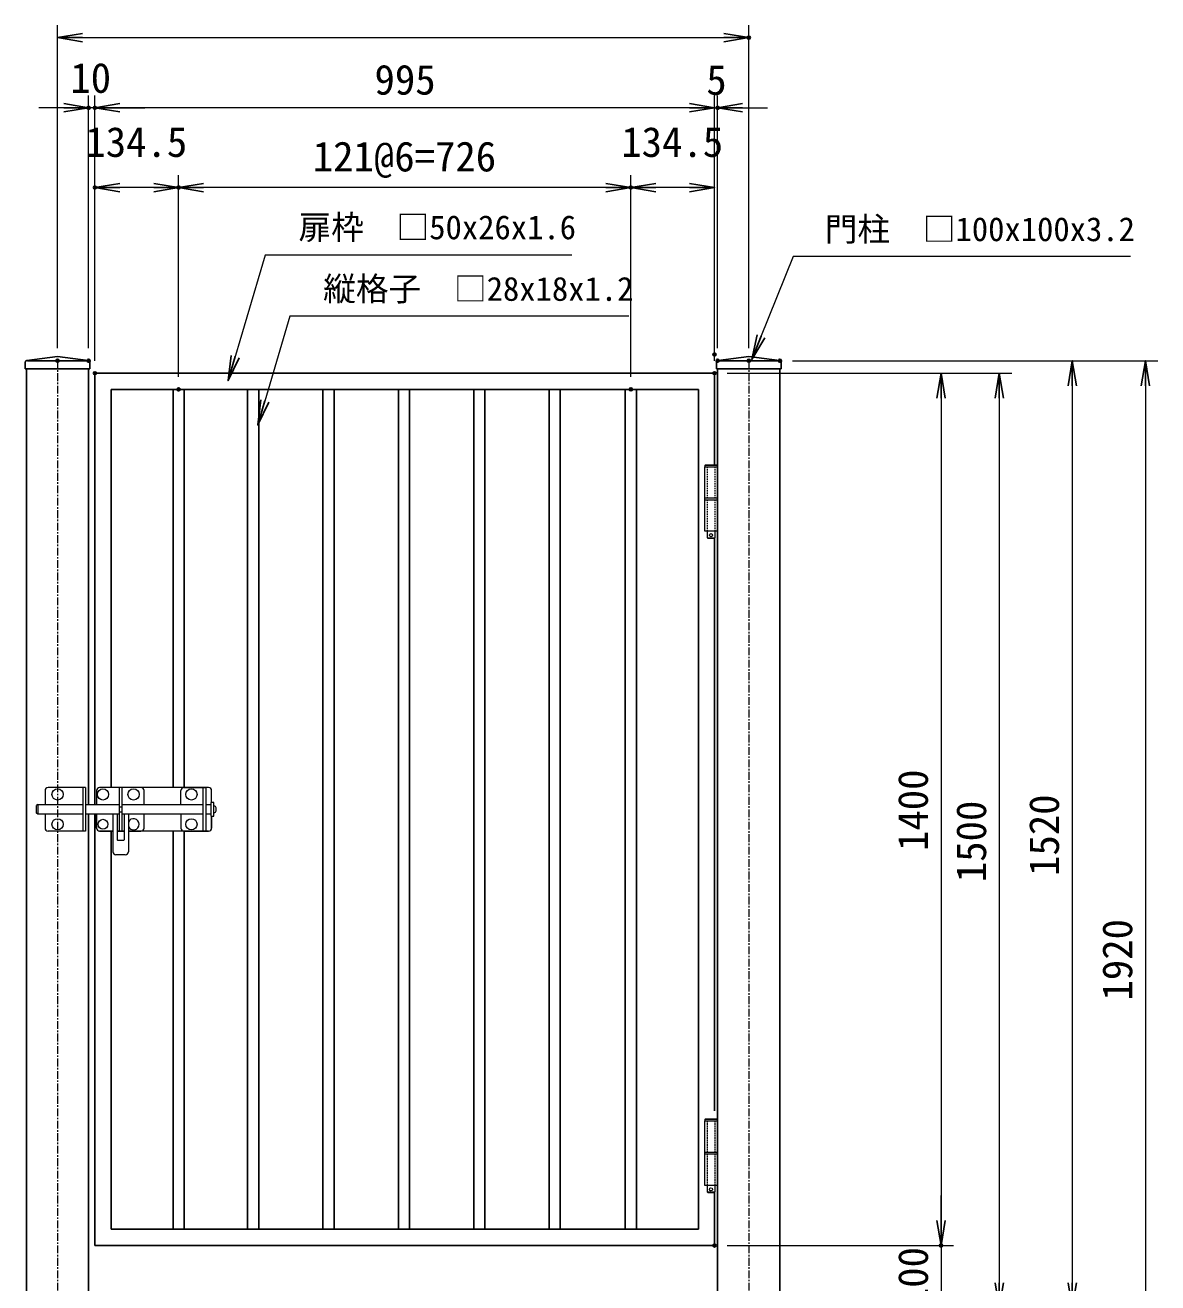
# Model space of a CAD drawing. Units: millimetres, scale not verified. Extents: x -4200 to 4200, y -2970 to 2970.
# Drawn here: x -2531 to -712, y -483 to 1536 of the extents above; entities that cross this region are included whole.
import ezdxf
from ezdxf.enums import TextEntityAlignment as Align

# ---------------------------------------------------------------- set-up
doc = ezdxf.new("R2010")
doc.units = ezdxf.units.MM
doc.header["$LTSCALE"] = 10
doc.header["$PDMODE"] = 32
doc.header["$PDSIZE"] = 5
doc.linetypes.add('USER1', pattern=[2, 1.25, -0.25, 0.25, -0.25])
doc.linetypes.add('USER3', pattern=[0.375, 0.25, -0.125])
for name, color, linetype, lineweight in [('0-2_D-STR1', 1, 'Continuous', 25), ('0-4_D-STR-DIM', 7, 'Continuous', 13), ('0-7_D-BMK', 2, 'USER1', 13), ('0-8_D-STR3', 3, 'Continuous', 13), ('0-B_D-STR-TXT', 7, 'Continuous', 13)]:
    doc.layers.add(name, color=color, linetype=linetype, lineweight=lineweight)
doc.layers.add('0-5_0', color=7, linetype='Continuous')
doc.layers.add('0-6_DEFPOINTS', color=7, linetype='Continuous')
doc.styles.add('ＭＳ ゴシック', font='')
doc.styles.get('ＭＳ ゴシック').set_extended_font_data('MS Gothic')

# ---------------------------------------------------------------- blocks, each defined once
blk = doc.blocks.new('_Open')
at = {"layer": '0-5_0'}
blk.add_line((-10, 1.667), (0, 0), dxfattribs=at)
blk.add_lwpolyline([(-10, -1.667), (0, 0), (-10, 0)], dxfattribs=at)

msp = doc.modelspace()

# ---------------------------------------------------------------- linework, layer by layer
at = {"layer": '0-2_D-STR1'}
for p, q in [((-2530.74, 994.62), (-2530.74, 984.42)), ((-2527.97, 997.79), (-2478.74, 1004.42)), ((-2526.74, 997.42), (-2430.74, 997.42)), ((-2478.74, 1004.42), (-2429.52, 997.79)), ((-2426.74, 994.62), (-2426.74, 984.42)), ((-1420.74, 994.62), (-1420.74, 984.42)), ((-1417.97, 997.79), (-1368.74, 1004.42)), ((-1416.74, 997.42), (-1320.74, 997.42)), ((-1368.74, 1004.42), (-1319.52, 997.79)), ((-1316.74, 994.62), (-1316.74, 984.42)), ((-2530.74, 984.42), (-2426.74, 984.42)), ((-2528.74, 984.42), (-2528.74, -922.58)), ((-2428.74, 984.42), (-2428.74, 285.42)), ((-2418.74, 977.42), (-1423.74, 977.42)), ((-2418.74, 977.42), (-2418.74, 285.42)), ((-1423.74, 977.42), (-1423.74, 830.42)), ((-1420.74, 984.42), (-1316.74, 984.42)), ((-1419.14, 984.42), (-1419.14, 984.42)), ((-1418.74, 984.42), (-1418.74, -922.58)), ((-1318.74, 984.42), (-1318.74, -922.58)), ((-1318.34, 984.42), (-1318.34, 984.42)), ((-2392.74, 951.42), (-1449.74, 951.42)), ((-2392.74, 951.42), (-2392.74, 312.42)), ((-2293.24, 951.42), (-2293.24, 312.42)), ((-2275.24, 951.42), (-2275.24, 312.42)), ((-2173.49, 951.42), (-2173.49, -396.58)), ((-2155.49, 951.42), (-2155.49, -396.58)), ((-2052.49, 951.42), (-2052.49, -396.58)), ((-2034.49, 951.42), (-2034.49, -396.58)), ((-1931.49, 951.42), (-1931.49, -396.58)), ((-1913.49, 951.42), (-1913.49, -396.58)), ((-1810.49, 951.42), (-1810.49, -396.58)), ((-1792.49, 951.42), (-1792.49, -396.58)), ((-1689.49, 951.42), (-1689.49, -396.58)), ((-1671.49, 951.42), (-1671.49, -396.58)), ((-1567.24, 951.42), (-1567.24, -396.58)), ((-1549.24, 951.42), (-1549.24, -396.58)), ((-1449.74, 951.42), (-1449.74, -396.58)), ((-1423.74, 713.42), (-1423.74, -206.58)), ((-2428.74, 269.42), (-2428.74, -922.58)), ((-2418.74, 269.42), (-2418.74, -422.58)), ((-2392.74, 242.42), (-2392.74, -396.58)), ((-2293.24, 242.42), (-2293.24, -396.58)), ((-2275.24, 242.42), (-2275.24, -396.58)), ((-1423.74, -336.58), (-1423.74, -422.58)), ((-2392.74, -396.58), (-1449.74, -396.58)), ((-2418.74, -422.58), (-1423.74, -422.58))]:
    msp.add_line(p, q, dxfattribs=at)
for centre, start, end in [((-2527.54, 994.62), 97.6668, 180), ((-2429.94, 994.62), 0, 82.3332), ((-1417.54, 994.62), 97.6668, 180), ((-1319.94, 994.62), 0, 82.3332)]:
    msp.add_arc(centre, 3.2, start, end, dxfattribs=at)
at = {"layer": '0-4_D-STR-DIM'}
for p, q in [((-2478.74, 1017.42), (-2478.74, 1536.1)), ((-1368.74, 1017.42), (-1368.74, 1536.1)), ((-2438.74, 1516.1), (-1408.74, 1516.1)), ((-2428.74, 1017.42), (-2428.74, 1423.42)), ((-2418.74, 997.42), (-2418.74, 1423.42)), ((-2418.74, 997.42), (-2418.74, 1423.42)), ((-1423.74, 1027.42), (-1423.74, 1423.42)), ((-1423.74, 997.42), (-1423.74, 1423.42)), ((-1418.74, 1017.42), (-1418.74, 1423.42)), ((-2468.74, 1403.42), (-2508.74, 1403.42)), ((-2418.74, 1403.42), (-2428.74, 1403.42)), ((-1463.74, 1403.42), (-2378.74, 1403.42)), ((-2378.74, 1403.42), (-2338.74, 1403.42)), ((-1463.74, 1403.42), (-1503.74, 1403.42)), ((-1423.74, 1403.42), (-1418.74, 1403.42)), ((-1378.74, 1403.42), (-1338.74, 1403.42)), ((-2418.74, 997.42), (-2418.74, 1295.44)), ((-2284.24, 971.42), (-2284.24, 1295.44)), ((-2284.24, 971.42), (-2284.24, 1295.44)), ((-1558.24, 971.42), (-1558.24, 1295.44)), ((-1558.24, 971.42), (-1558.24, 1295.44)), ((-1423.74, 997.42), (-1423.74, 1295.44)), ((-2324.24, 1275.44), (-2378.74, 1275.44)), ((-1598.24, 1275.44), (-2244.24, 1275.44)), ((-1463.74, 1275.44), (-1518.24, 1275.44)), ((-1298.74, 997.42), (-829.46, 997.42)), ((-1298.74, 997.42), (-711.9, 997.42)), ((-1403.74, 977.42), (-946.48, 977.42)), ((-1403.74, 977.42), (-1039.99, 977.42)), ((-849.46, 957.42), (-849.46, -482.58)), ((-731.9, 957.42), (-731.9, -882.58)), ((-1059.99, 937.42), (-1059.99, -382.58)), ((-966.48, 937.42), (-966.48, -482.58)), ((-1059.99, -382.58), (-1059.99, -342.58)), ((-1403.74, -422.58), (-1039.99, -422.58)), ((-1403.74, -422.58), (-1039.99, -422.58)), ((-1059.99, -422.58), (-1059.99, -522.58))]:
    msp.add_line(p, q, dxfattribs=at)
at = {"layer": '0-6_DEFPOINTS'}
for p in [(-1368.74, 1516.1), (-2428.74, 1403.42), (-2418.74, 1403.42), (-1418.74, 1403.42), (-2418.74, 1275.44), (-2284.24, 1275.44), (-1558.24, 1275.44), (-1423.74, 1007.42), (-2478.74, 997.42), (-2428.74, 997.42), (-1418.74, 997.42), (-1368.74, 997.42), (-1318.74, 997.42), (-2418.74, 977.42), (-2418.74, 977.42), (-1423.74, 977.42), (-1423.74, 977.42), (-1423.74, 977.42), (-2284.24, 951.42), (-1558.24, 951.42), (-1423.74, -422.58), (-1059.99, -422.58)]:
    msp.add_point(p, dxfattribs=at)
at = {"layer": '0-7_D-BMK'}
for p, q in [((-2478.74, 997.42), (-2478.74, -935.58)), ((-1368.74, 997.42), (-1368.74, -935.58))]:
    msp.add_line(p, q, dxfattribs=at)
at = {"layer": '0-8_D-STR3'}
for p, q in [((-1439.44, 829.42), (-1438.44, 830.42)), ((-1439.44, 829.42), (-1439.44, 827.42)), ((-1438.44, 830.42), (-1420.44, 830.42)), ((-1419.44, 829.42), (-1419.44, 827.42)), ((-1439.91, 827.42), (-1439.91, 724.42)), ((-1439.91, 827.42), (-1418.74, 827.42)), ((-1418.74, 827.42), (-1418.74, 724.42)), ((-1439.91, 777.42), (-1418.74, 777.42)), ((-1439.91, 774.42), (-1418.74, 774.42)), ((-1439.91, 724.42), (-1418.74, 724.42)), ((-1435.44, 724.42), (-1435.44, 713.42)), ((-1435.44, 713.42), (-1434.44, 712.42)), ((-1435.44, 713.42), (-1423.44, 713.42)), ((-1434.44, 712.42), (-1424.44, 712.42)), ((-1424.44, 712.42), (-1423.44, 713.42)), ((-1423.44, 724.42), (-1423.44, 713.42)), ((-2498.74, 307.42), (-2498.74, 285.42)), ((-2433.74, 312.42), (-2493.74, 312.42)), ((-2438.24, 312.42), (-2438.24, 242.42)), ((-2433.74, 312.42), (-2433.74, 242.42)), ((-2416.24, 307.42), (-2416.24, 285.42)), ((-2236.24, 312.42), (-2411.24, 312.42)), ((-2344.74, 312.42), (-2379.74, 312.42)), ((-2379.74, 312.42), (-2379.74, 242.42)), ((-2375.24, 312.42), (-2375.24, 242.42)), ((-2339.74, 285.42), (-2339.74, 307.42)), ((-2280.75, 285.42), (-2280.75, 307.42)), ((-2275.75, 312.42), (-2240.75, 312.42)), ((-2245.25, 312.42), (-2245.25, 242.42)), ((-2240.75, 312.42), (-2240.75, 242.42)), ((-2231.24, 288.42), (-2231.24, 307.42)), ((-2510.49, 285.42), (-2512.49, 283.42)), ((-2512.49, 271.42), (-2512.49, 283.42)), ((-2510.49, 285.42), (-2438.24, 285.42)), ((-2510.49, 285.42), (-2510.49, 269.42)), ((-2433.74, 285.42), (-2379.74, 285.42)), ((-2375.24, 285.42), (-2245.25, 285.42)), ((-2232.49, 288.42), (-2232.49, 266.42)), ((-2232.49, 285.42), (-2232.49, 269.42)), ((-2227.99, 272.17), (-2227.99, 282.67)), ((-2227.09, 282.67), (-2227.99, 282.67)), ((-2510.49, 269.42), (-2512.49, 271.42)), ((-2438.24, 269.42), (-2510.49, 269.42)), ((-2498.74, 269.42), (-2498.74, 247.42)), ((-2379.74, 269.42), (-2433.74, 269.42)), ((-2416.24, 269.42), (-2416.24, 247.42)), ((-2416.24, 247.42), (-2416.24, 269.42)), ((-2389.99, 269.42), (-2389.99, 209.42)), ((-2382.99, 269.42), (-2382.99, 228.42)), ((-2379.74, 281.42), (-2375.24, 281.42)), ((-2379.74, 273.42), (-2375.24, 273.42)), ((-2245.25, 269.42), (-2375.24, 269.42)), ((-2371.99, 269.42), (-2371.99, 228.42)), ((-2364.99, 269.42), (-2364.99, 209.42)), ((-2339.74, 247.42), (-2339.74, 269.42)), ((-2280.75, 269.42), (-2280.75, 247.42)), ((-2232.49, 266.42), (-2227.99, 266.42)), ((-2231.24, 247.42), (-2231.24, 266.42)), ((-2231.24, 266.42), (-2231.24, 247.42)), ((-2227.09, 272.17), (-2227.99, 272.17)), ((-2224.09, 275.17), (-2224.09, 279.67)), ((-2433.74, 242.42), (-2493.74, 242.42)), ((-2411.24, 242.42), (-2389.99, 242.42)), ((-2389.99, 242.42), (-2411.24, 242.42)), ((-2382.99, 242.42), (-2371.99, 242.42)), ((-2371.99, 242.42), (-2382.99, 242.42)), ((-2379.74, 242.42), (-2375.24, 242.42)), ((-2364.99, 242.42), (-2344.74, 242.42)), ((-2236.24, 242.42), (-2364.99, 242.42)), ((-2275.75, 242.42), (-2236.24, 242.42)), ((-2240.75, 242.42), (-2270.75, 242.42)), ((-2372.99, 227.42), (-2381.99, 227.42)), ((-2369.99, 204.42), (-2384.99, 204.42)), ((-1439.44, -220.58), (-1438.44, -219.58)), ((-1439.44, -220.58), (-1439.44, -222.58)), ((-1438.44, -219.58), (-1420.44, -219.58)), ((-1419.44, -220.58), (-1419.44, -222.58)), ((-1439.91, -222.58), (-1439.91, -325.58)), ((-1439.91, -222.58), (-1418.74, -222.58)), ((-1418.74, -222.58), (-1418.74, -325.58)), ((-1439.91, -272.58), (-1418.74, -272.58)), ((-1439.91, -275.58), (-1418.74, -275.58)), ((-1439.91, -325.58), (-1418.74, -325.58)), ((-1435.44, -325.58), (-1435.44, -336.58)), ((-1435.44, -336.58), (-1434.44, -337.58)), ((-1435.44, -336.58), (-1423.44, -336.58)), ((-1434.44, -337.58), (-1424.44, -337.58)), ((-1424.44, -337.58), (-1423.44, -336.58)), ((-1423.44, -325.58), (-1423.44, -336.58))]:
    msp.add_line(p, q, dxfattribs=at)
at = {"layer": '0-8_D-STR3', "linetype": 'USER3'}
for p, q in [((-1435.64, 827.42), (-1435.64, 724.42)), ((-1423.24, 827.42), (-1423.24, 724.42)), ((-1435.64, -222.58), (-1435.64, -325.58)), ((-1423.24, -222.58), (-1423.24, -325.58))]:
    msp.add_line(p, q, dxfattribs=at)
at = {"layer": '0-8_D-STR3'}
for points in [[(-1420.44, 830.42), (-1419.44, 829.42), (-1439.44, 829.42)], [(-2240.75, 285.42), (-2232.49, 285.42), (-2232.49, 269.42), (-2240.75, 269.42)], [(-2227.99, 266.42), (-2227.99, 288.42), (-2232.49, 288.42)], [(-1420.44, -219.58), (-1419.44, -220.58), (-1439.44, -220.58)]]:
    msp.add_lwpolyline(points, dxfattribs=at)
for centre, radius in [((-1429.44, 717.42), 2.5), ((-2478.74, 301.42), 9), ((-2405.74, 301.42), 9), ((-2356.74, 301.42), 9), ((-2263.75, 301.42), 9), ((-2478.74, 253.42), 9), ((-2405.74, 253.42), 8), ((-2263.75, 253.42), 9), ((-1429.44, -332.58), 2.5)]:
    msp.add_circle(centre, radius, dxfattribs=at)
for centre, radius, start, end in [((-2493.74, 307.42), 5, 90, 180), ((-2411.24, 307.42), 5, 90, 180), ((-2344.74, 307.42), 5, 0, 90), ((-2275.75, 307.42), 5, 90, 180), ((-2236.24, 307.42), 5, 0, 90), ((-2227.09, 279.67), 3, 0, 90), ((-2227.09, 275.17), 3, 270, 0), ((-2493.74, 247.42), 5, 180, 270), ((-2411.24, 247.42), 5, 180, 270), ((-2411.24, 247.42), 5, 180, 270), ((-2356.74, 253.42), 9, 203.55646, 156.44354), ((-2344.74, 247.42), 5, 270, 0), ((-2275.75, 247.42), 5, 180, 270), ((-2236.24, 247.42), 5, 270, 0), ((-2236.24, 247.42), 5, 270, 0), ((-2381.99, 228.42), 1, 180, 270), ((-2372.99, 228.42), 1, 270, 0), ((-2384.99, 209.42), 5, 180, 270), ((-2369.99, 209.42), 5, 270, 0)]:
    msp.add_arc(centre, radius, start, end, dxfattribs=at)
at = {"layer": '0-B_D-STR-TXT'}
for points in [[(-1652.85, 1167.01), (-2145.4, 1167.01), (-2204.34, 967.65)], [(-755.81, 1164.6), (-1297.7, 1164.6), (-1363.26, 1001.42)], [(-1561.18, 1069.02), (-2105.71, 1069.02), (-2156.74, 896.41)]]:
    msp.add_lwpolyline(points, dxfattribs=at)

# ---------------------------------------------------------------- block references
at = {"layer": '0-4_D-STR-DIM', "xscale": 4, "yscale": 4}
for p, rotation in [((-2478.74, 1516.1), 180), ((-2418.74, 1403.42), 180), ((-2418.74, 1403.42), 180), ((-1418.74, 1403.42), 180), ((-2418.74, 1275.44), 180), ((-2284.24, 1275.44), 180), ((-1558.24, 1275.44), 180), ((-849.46, 997.42), 90), ((-731.9, 997.42), 90), ((-1059.99, 977.42), 90), ((-966.48, 977.42), 90), ((-1059.99, -422.58), 270), ((-1059.99, -422.58), 270), ((-966.48, -522.58), 270), ((-849.46, -522.58), 270)]:
    msp.add_blockref('_Open', p, dxfattribs=dict(at, rotation=rotation))
for p in [(-1368.74, 1516.1), (-2428.74, 1403.42), (-1423.74, 1403.42), (-1423.74, 1403.42), (-2284.24, 1275.44), (-1558.24, 1275.44), (-1423.74, 1275.44)]:
    msp.add_blockref('_Open', p, dxfattribs=at)
at = {"layer": '0-B_D-STR-TXT', "xscale": 4, "yscale": 4}
for p, rotation in [((-1364.01, 999.56), 248.11184), ((-2204.91, 965.73), 253.52891), ((-2157.3, 894.5), 253.52891)]:
    msp.add_blockref('_Open', p, dxfattribs=dict(at, rotation=rotation))

# ---------------------------------------------------------------- texts
at = {"layer": '0-4_D-STR-DIM', "style": 'ＭＳ ゴシック'}
for s, p in [('10', (-2458.14, 1413.03)), ('995', (-1969.72, 1410.17)), ('5', (-1436.97, 1409.77)), ('134.5', (-2433.99, 1310.19)), ('134.5', (-1573.49, 1310.19)), ('121@6=726', (-2068.87, 1286.88))]:
    msp.add_text(s, height=48.09, dxfattribs=at).set_placement(p, align=Align.BOTTOM_LEFT)
for s, p in [('1400', (-1066.74, 210.52)), ('1500', (-973.23, 160.52)), ('1520', (-856.21, 170.52)), ('1920', (-738.65, -29.48)), ('100', (-1066.64, -523.23))]:
    msp.add_text(s, height=48.09, rotation=90, dxfattribs=at).set_placement(p, align=Align.BOTTOM_LEFT)
at = {"layer": '0-B_D-STR-TXT', "style": 'ＭＳ ゴシック'}
for s, p in [('扉枠\u3000□50x26x1.6', (-2091.84, 1180.88)), ('門柱\u3000□100x100x3.2', (-1246.78, 1177.87)), ('縦格子\u3000□28x18x1.2', (-2052.14, 1082.08))]:
    msp.add_text(s, height=38.49, dxfattribs=at).set_placement(p, align=Align.BOTTOM_LEFT)

doc.saveas('drawing.dxf')
